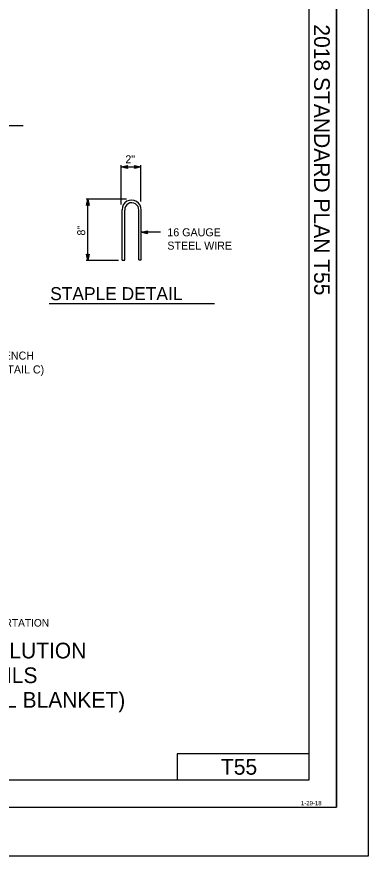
# Model space of a CAD drawing. Extents: x -894 to 866, y -476 to 714.
# Drawn here: x 541 to 866, y -476 to 298 of the extents above; entities that cross this region are included whole.
import ezdxf

# ---------------------------------------------------------------- set-up
doc = ezdxf.new("R2010")
doc.units = 0
for name, color, linetype in [('10 Sheet Format', 7, 'Continuous'), ('56 Stage 3 Anno', 7, 'Continuous'), ('57 Undefined', 7, 'Continuous'), ('60 Nongeo Data', 7, 'Continuous')]:
    doc.layers.add(name, color=color, linetype=linetype)

msp = doc.modelspace()

# ---------------------------------------------------------------- linework, layer by layer
at = {"layer": '10 Sheet Format'}
for p, q in [((836.55, 668.96), (836.55, -431.04)), ((811.55, -406.04), (811.55, 643.96)), ((811.55, -381.95), (689.5, -381.95)), ((689.5, -381.95), (689.5, -406.04)), ((-813.45, -406.04), (811.55, -406.04)), ((-863.46, -431.04), (836.55, -431.04))]:
    msp.add_line(p, q, dxfattribs=at)
for points in [[(-894.04, 713.56), (865.96, 713.56), (865.96, -476.44), (-894.04, -476.44)], [(-863.46, -431.04), (836.55, -431.04), (836.55, 668.96), (-863.46, 668.96)]]:
    msp.add_lwpolyline(points, close=True, dxfattribs=at)
at = {"layer": '56 Stage 3 Anno'}
for p, q in [((637.86, 124.79), (637.86, 160.89)), ((637.86, 159.42), (643.77, 160.73)), ((637.86, 159.42), (656.02, 159.42)), ((643.77, 158.1), (637.86, 159.42)), ((637.86, 159.42), (637.86, 159.42)), ((643.55, 158.45), (639.22, 159.42)), ((639.23, 159.42), (643.54, 160.37)), ((640.58, 159.41), (643.36, 160.03)), ((643.32, 158.8), (640.58, 159.41)), ((641.94, 159.41), (643.13, 159.68)), ((643.15, 159.14), (641.94, 159.41)), ((643.77, 160.73), (642.98, 159.42)), ((642.98, 159.42), (643.77, 158.1)), ((643.77, 160.73), (643.77, 160.73)), ((643.77, 158.1), (643.77, 158.1)), ((650.9, 159.42), (650.11, 160.73)), ((650.11, 160.73), (650.11, 160.73)), ((650.11, 160.73), (656.02, 159.42)), ((656.02, 159.42), (650.11, 158.11)), ((650.11, 158.11), (650.9, 159.42)), ((650.11, 158.11), (650.11, 158.11)), ((650.32, 160.38), (654.66, 159.42)), ((654.65, 159.41), (650.34, 158.46)), ((653.3, 159.42), (650.52, 158.8)), ((650.55, 160.03), (653.3, 159.42)), ((650.73, 159.69), (651.94, 159.42)), ((651.94, 159.42), (650.75, 159.16)), ((656.02, 127.48), (656.02, 160.89)), ((656.02, 159.42), (656.02, 159.42)), ((642.62, 129.59), (605.58, 129.59)), ((605.74, 123.68), (607.06, 129.59)), ((607.06, 124.47), (605.74, 123.68)), ((606.09, 123.89), (607.06, 128.23)), ((606.45, 124.12), (607.06, 126.87)), ((606.79, 124.3), (607.06, 125.51)), ((607.06, 73.14), (607.06, 129.59)), ((607.06, 129.59), (607.06, 129.59)), ((607.06, 129.59), (608.37, 123.68)), ((607.06, 128.22), (608.02, 123.91)), ((607.06, 126.87), (607.67, 124.09)), ((607.06, 125.51), (607.32, 124.32)), ((608.37, 123.68), (607.06, 124.47)), ((605.74, 123.68), (605.74, 123.68)), ((608.37, 123.68), (608.37, 123.68)), ((656.23, 99.1), (662.13, 100.41)), ((674.23, 99.1), (656.23, 99.1)), ((662.13, 97.79), (656.23, 99.1)), ((656.23, 99.1), (656.23, 99.1)), ((661.92, 98.14), (657.58, 99.1)), ((657.6, 99.11), (661.9, 100.06)), ((658.95, 99.1), (661.73, 99.72)), ((661.69, 98.49), (658.95, 99.1)), ((660.31, 99.1), (661.49, 99.36)), ((661.51, 98.83), (660.31, 99.1)), ((662.13, 100.41), (661.34, 99.1)), ((661.34, 99.1), (662.13, 97.79)), ((662.13, 100.41), (662.13, 100.41)), ((662.13, 97.79), (662.13, 97.79)), ((607.06, 73.14), (605.75, 79.04)), ((605.75, 79.04), (605.75, 79.04)), ((605.75, 79.04), (607.06, 78.26)), ((607.06, 74.51), (606.1, 78.81)), ((607.06, 75.86), (606.45, 78.64)), ((607.06, 77.22), (606.8, 78.41)), ((607.06, 78.26), (608.38, 79.04)), ((608.38, 79.04), (607.06, 73.14)), ((608.03, 78.83), (607.06, 74.5)), ((607.68, 78.6), (607.06, 75.86)), ((607.33, 78.43), (607.06, 77.22)), ((608.38, 79.04), (608.38, 79.04)), ((635.26, 73.14), (605.58, 73.14)), ((607.06, 73.14), (607.06, 73.14))]:
    msp.add_line(p, q, dxfattribs=at)
at = {"layer": '57 Undefined'}
msp.add_line((571.28, 33.32), (724, 33.32), dxfattribs=at)
at = {"layer": '60 Nongeo Data'}
for p, q in [((638.66, 73.28), (638.66, 119.76)), ((641.09, 73.28), (641.09, 119.62)), ((654.08, 73.74), (654.08, 119.46)), ((656.23, 73.74), (656.23, 119.55)), ((638.66, 73.28), (641.09, 73.28)), ((654.08, 73.74), (656.23, 73.74))]:
    msp.add_line(p, q, dxfattribs=at)
msp.add_lwpolyline([(487.52, 197.55), (547.39, 197.55)], dxfattribs=at)
for centre, major_axis in [((647.45, 120.08), (0, -8.79)), ((647.59, 119.85), (0, -6.51))]:
    msp.add_ellipse(centre, major_axis=major_axis, ratio=0.999991, start_param=1.510257, end_param=4.748244, dxfattribs=at)

# ---------------------------------------------------------------- texts
at = {"layer": '10 Sheet Format'}
msp.add_text('2018 STANDARD PLAN T55', height=14.5, rotation=270, dxfattribs=at).set_placement((815.95, 290.91))
for s, height, p in [('DEPARTMENT OF TRANSPORTATION', 7, (402.24, -264.65)), ('TEMPORARY WATER POLLUTION', 14.5, (292.12, -293.98)), ('CONTROL DETAILS', 14.5, (379.52, -316.75)), ('(TEMPORARY EROSION CONTROL BLANKET)', 14.5, (217.11, -339.47)), ('1-29-18', 4, (803.83, -429.47))]:
    msp.add_text(s, height=height, dxfattribs=at).set_placement(p)
at = {"layer": '57 Undefined'}
for s, height, p in [('2"', 7.382, (641.67, 162.75)), ('16 GAUGE', 7.382, (680.44, 95.41)), ('STEEL WIRE', 7.382, (680.44, 83.11)), ('STAPLE DETAIL', 12, (572.24, 36.52)), ('KEY TRENCH', 7.382, (493.72, -18.32)), ('(SEE DETAIL C)', 7.3819, (493.22, -31.11))]:
    msp.add_text(s, height=height, dxfattribs=at).set_placement(p)
msp.add_text('8"', height=7.382, rotation=90, dxfattribs=at).set_placement((604.6, 96.09))
at = {"layer": '60 Nongeo Data'}
msp.add_text('T55', height=14.5, dxfattribs=at).set_placement((729.97, -401.24))

doc.saveas('drawing.dxf')
